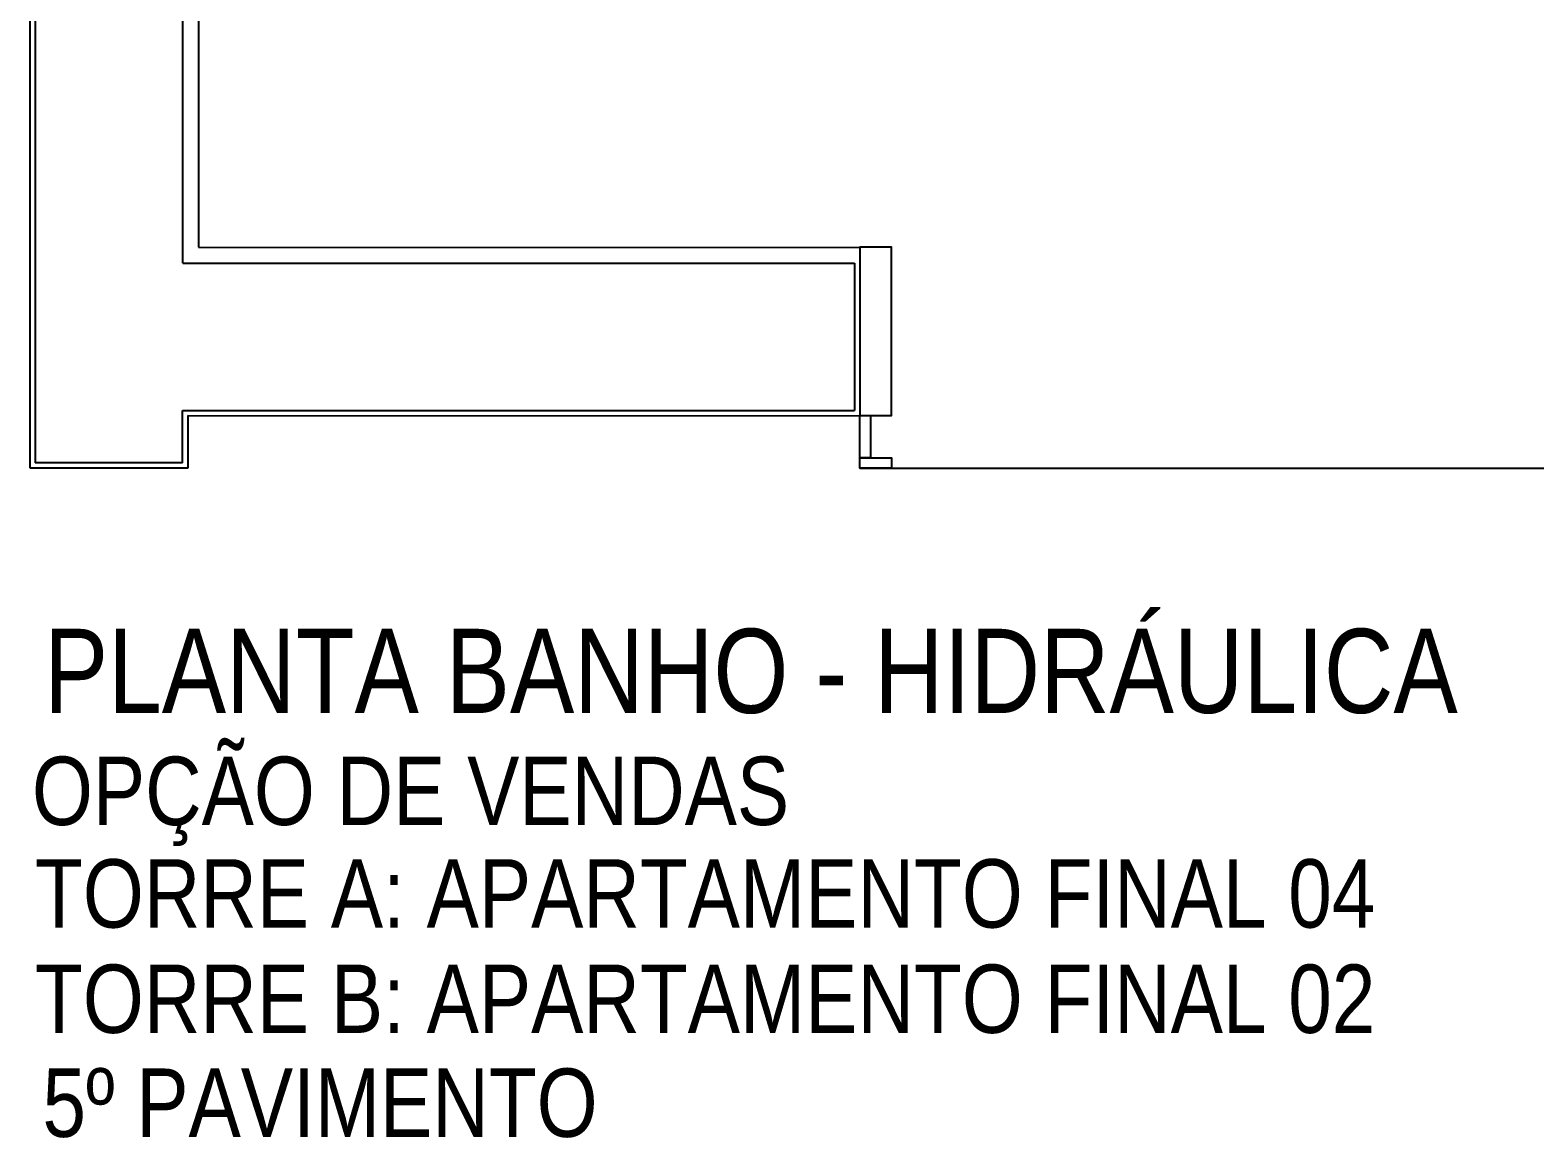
# Model space of a CAD drawing. Header units: metres. Extents: x 3 to 168, y -142 to 28.
# Drawn here: x 97.929 to 99.359, y -81.475 to -80.422 of the extents above; entities that cross this region are included whole.
import ezdxf

# ---------------------------------------------------------------- set-up
doc = ezdxf.new("R2010")
doc.units = ezdxf.units.M
doc.linetypes.add('DASHEDX2', pattern=[1.5, 1, -0.5])
for name, color, linetype in [('ARQ-ALV ACAB', 4, 'Continuous'), ('ARQ-ALV OSSO', 5, 'Continuous'), ('ARQ-CAX', 1, 'Continuous'), ('ARQ-PRJ', 7, 'DASHEDX2'), ('ARQ-TXT', 2, 'Continuous')]:
    doc.layers.add(name, color=color, linetype=linetype)
doc.styles.add('Adesa', font='ARIALN.TTF')

# ---------------------------------------------------------------- blocks, each defined once
blk = doc.blocks.new('A$C3DDA30F3')
for points in [[(0.03, 0.22), (0, 0.22), (0, 0.21), (0.03, 0.21)], [(0.01, 0.21), (0, 0.21), (0, 0.17), (0.01, 0.17)], [(0, 0.17), (0.03, 0.17), (0.03, 0.01), (0, 0.01)]]:
    blk.add_lwpolyline(points, close=True)
at = {"layer": 'ARQ-PRJ'}
blk.add_lwpolyline([(0, 0.22), (1.91, 0.22)], dxfattribs=at)
blk = doc.blocks.new('AREAS MOLHADAS')
at = {"layer": 'ARQ-ALV ACAB'}
for p, q in [((98.0888, -80.6281, 0), (98.7175, -80.6283, 0)), ((98.0788, -80.7881, 0), (98.7175, -80.7883, 0))]:
    blk.add_line(p, q, dxfattribs=at)
at = {"layer": 'ARQ-ALV ACAB', "elevation": 0}
for points in [[(97.9288, -80.8281), (97.9287, -78.9247)], [(98.0888, -79.1198), (98.0888, -80.6281)], [(98.7175, -80.6283), (98.7175, -80.7883)], [(98.0788, -80.7881), (98.0788, -80.7881)]]:
    blk.add_lwpolyline(points, dxfattribs=at)
at = {"layer": 'ARQ-ALV ACAB'}
for points in [[(97.9288, -80.8381), (97.9288, -80.7881)], [(98.0788, -80.7881), (98.0788, -80.8381)], [(98.0787, -80.8381), (97.9287, -80.8381)]]:
    blk.add_lwpolyline(points, dxfattribs=at)
at = {"layer": 'ARQ-ALV OSSO'}
for p, q in [((98.0738, -80.6431, 0), (98.7125, -80.6433, 0)), ((98.0737, -80.7832, 0), (98.7125, -80.7833, 0))]:
    blk.add_line(p, q, dxfattribs=at)
at = {"layer": 'ARQ-ALV OSSO', "elevation": 0}
for points in [[(97.9338, -80.8331), (97.9337, -78.9247)], [(98.0738, -80.6431), (98.0737, -79.1072)], [(98.7125, -80.6433), (98.7125, -80.7833)], [(98.7025, -80.7883), (98.7025, -80.7886)]]:
    blk.add_lwpolyline(points, dxfattribs=at)
at = {"layer": 'ARQ-ALV OSSO'}
for points in [[(97.9338, -80.8331), (97.9338, -80.7831)], [(98.0737, -80.8331), (98.0737, -80.7831)], [(98.0737, -80.8331), (97.9337, -80.8331)]]:
    blk.add_lwpolyline(points, dxfattribs=at)
at = {"layer": 'ARQ-CAX', "xscale": -1, "rotation": 180.0066211572791}
blk.add_blockref('A$C3DDA30F3', (98.7175, -80.6181, 0), dxfattribs=at)
at = {"layer": 'ARQ-TXT', "ltscale": 0.5, "style": 'Adesa'}
blk.add_text('PLANTA BANHO - HIDRÁULICA', height=0.08, dxfattribs=at).set_placement((97.9419, -81.0707))
at = {"layer": 'ARQ-TXT', "style": 'Adesa'}
for s, p in [('OPÇÃO DE VENDAS', (97.9305, -81.1772, 217.9394)), ('TORRE A: APARTAMENTO FINAL 04', (97.9334, -81.2747, 435.8787)), ('TORRE B: APARTAMENTO FINAL 02 ', (97.9334, -81.3748, 435.8787)), ('5º PAVIMENTO', (97.9405, -81.4736, 544.8484))]:
    blk.add_text(s, height=0.065, dxfattribs=at).set_placement(p)

msp = doc.modelspace()

# ---------------------------------------------------------------- block references
msp.add_blockref('AREAS MOLHADAS', (0, 0))

doc.saveas('drawing.dxf')
